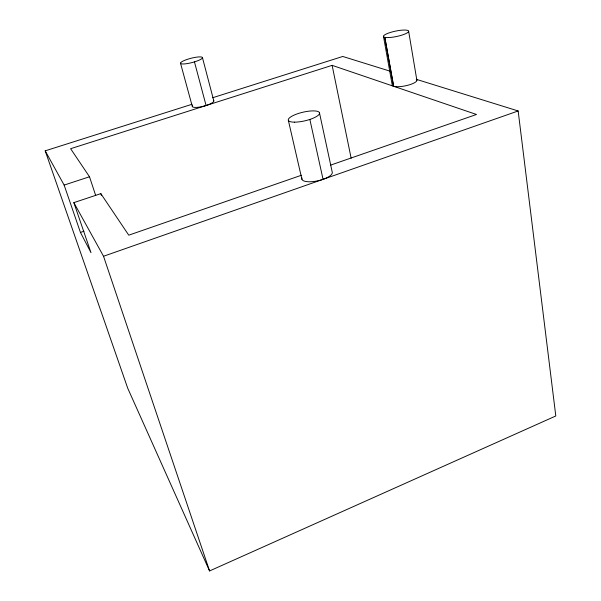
<?xml version="1.0" encoding="UTF-8"?>
<svg xmlns="http://www.w3.org/2000/svg" width="601" height="601" viewBox="0 0 601 601"><rect width="100%" height="100%" fill="white"/><g stroke="black" fill="none" stroke-linecap="round" stroke-linejoin="round"><path stroke-width="0.9" d="M192.05 104.266L45.195 150.843L127.728 388.231L209.569 570.95L555.805 415.975L518.152 110.967L416.275 79.309M301.462 175.237L128.764 235.179L100.833 193.635L73.848 202.627L103.53 256.259L518.152 110.967M330.648 165.102L476.495 114.475L393.715 86.304L384.798 37.33L393.542 86.251L332.12 65.351L70.617 148.702L89.496 176.769L95.687 195.483M45.195 150.843L64.142 185.085L80.444 232.429L83.967 231.227M64.142 185.085L89.496 176.769M212.551 97.768L342.758 56.464L390.154 71.196M80.444 232.429L90.991 252.668L73.848 202.627M103.53 256.259L209.569 570.95M100.833 193.635L101.419 195.415M180.495 63.15L192.267 106.287M194.454 61.895L206.083 105.521M202.462 57.673A11.329 2.209 -14.5 0 1 186.182 63.744A11.329 2.209 -14.5 0 1 185.792 59.897A11.329 2.209 -14.5 0 1 202.462 57.673L213.813 100.915M288.345 120.335L301.92 179.308M309.861 119.441L323.053 179.331M319.416 112.59L332.15 171.766A15.603 5.229 -12.8 0 1 317.17 180.946A15.603 5.229 -12.8 0 1 301.957 177.904M332.12 65.351L351.149 158.236M383.461 36.263L392.19 84.914A12.576 3.275 -11.4 0 0 393.542 86.251M408.65 31.297L416.876 80.331M384.963 37.367A12.861 2.735 -11.9 0 0 402.001 35.083A12.861 2.735 -11.9 0 0 407.17 30.268L406.99 30.23A12.861 2.735 -11.9 0 0 390.102 32.544A12.861 2.735 -11.9 0 0 384.798 37.33M416.44 79.55A12.576 3.275 -11.4 0 1 409.153 84.891A12.576 3.275 -11.4 0 1 393.715 86.304M213.355 100.322A11.111 2.659 -14.6 0 1 203.273 106.317A11.111 2.659 -14.6 0 1 192.605 105.498M294.482 122.153A16.039 4.417 -13.1 0 0 319.454 113.762A16.039 4.417 -13.1 0 0 297.803 113.664A16.039 4.417 -13.1 0 0 294.482 122.153"/></g></svg>
